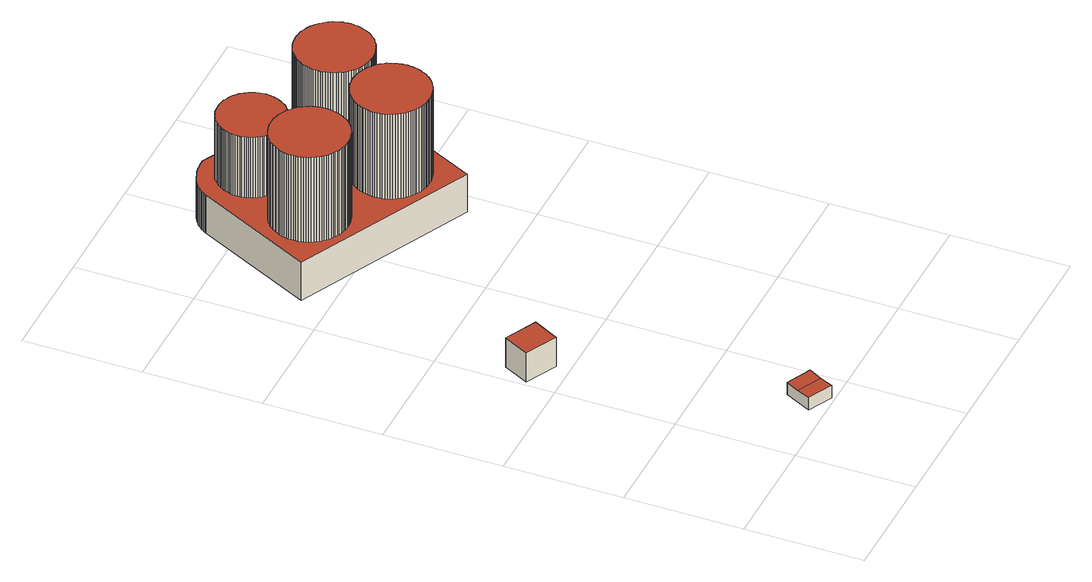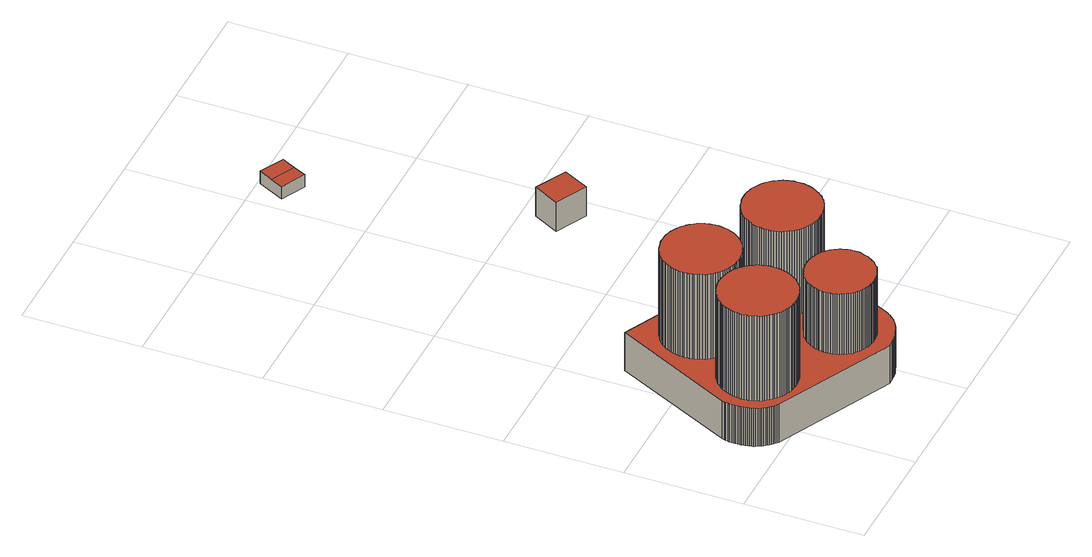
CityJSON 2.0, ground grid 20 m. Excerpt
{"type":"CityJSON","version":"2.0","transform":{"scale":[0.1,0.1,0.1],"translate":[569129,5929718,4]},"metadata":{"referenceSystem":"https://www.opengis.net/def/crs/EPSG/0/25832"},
"CityObjects":{
"building1":{"type":"Building","attributes":{"Grundfläche 2D":"23.537510","Grundhöhe NN":"4.770"},"geometry":[{"type":"Solid","lod":"3","boundaries":[[[[0,1,2,3]],[[4,1,0,5]],[[3,2,6,7]],[[5,0,3,7,8]],[[4,5,8,9]],[[2,1,4,9,6]],[[8,7,6,9]]]],"semantics":{"surfaces":[{"type":"RoofSurface"},{"type":"WallSurface"},{"type":"GroundSurface"}],"values":[[0,0,1,1,1,1,2]]}}]},
"building2":{"type":"Building","attributes":{"Grundfläche 2D":"29.377005","Grundhöhe NN":"4.651"},"geometry":[{"type":"Solid","lod":"3","boundaries":[[[[10,11,12,13]],[[14,15,13,12]],[[15,16,10,13]],[[16,17,11,10]],[[17,14,12,11]],[[17,16,15,14]]]],"semantics":{"surfaces":[{"type":"RoofSurface"},{"type":"WallSurface"},{"type":"GroundSurface"}],"values":[[0,1,1,1,1,2]]}}]},
"building3":{"type":"Building","attributes":{"Grundfläche 2D":"953.486250","Grundhöhe NN":"4.685"},"geometry":[{"type":"Solid","lod":"3","boundaries":[[[[18,19,20,21,22,23,24,25,26,27,28,29,30,31,32,33,34,35,36,37,38,39,40,41,42,43,44,45,46,47,48,49,50,51,52,53,54,55,56,57,58,59,60,61,62,63,64,65,66,67,68,69,70,71,72,73,74,75,76,77,78,79,80,81,82,83,84,85,86,87,88,89,90,91,92,93,94,95,96,97,98,99,100,101,102,103,104,105,106,107,108,109,110,111,112,113,114,115,116,117]],[[118,119,120,121,122,123,124,125,126,127,128,129,130,131,132,133,134,135,136,137,138,139,140,141,142,143,144,145,146,147,148,149,150,151,152,153,154,155,156,157,158,159,160,161,162,163,164,165,166,167,168,169,170,171,172,173,174,175,176,177,178,179,180,181,182,183,184,185,186,187,188,189,190,191,192,193,194,195,196,197,198,199,200,201,202,203,204,205,206,207,208,209,210,211,212,213,214,215,216,217]],[[218,219,220,221,222,223,224,225,226,227,228,229,230,231,232,233,234,235,236,237,238,239,240,241,242,243,244,245,246,247,248,249,250,251,252,253,254,255,256,257,258,259,260,261,262,263,264,265,266,267,268,269,270,271,272,273,274,275,276,277,278,279,280,281,282,283,284,285,286,287,288,289,290,291,292,293,294,295,296,297,298,299,300,301,302,303,304,305,306,307,308,309,310,311,312,313,314,315,316,317]],[[318,319,320,321,322,323,324,325,326,327,328,329,330,331,332,333,334,335,336,337,338,339,340,341,342,343,344,345,346,347,348,349,350,351,352,353,354,355,356,357,358,359,360,361,362,363,364,365,366,367,368,369,370,371,372,373,374,375,376,377,378,379,380,381,382,383,384,385,386,387,388,389,390,391,392,393,394,395,396,397,398,399,400,401,402,403,404,405,406,407,408,409,410,411,412,413,414,415,416,417]],[[418,419,420,421,422,423,424,425,426,427,428,429,430,431,432,433,434,435,436,437,438,439,440,441,442,443,444,445,446,447,448,449,450,451,452,453,454,455,456,457,458,459,460,461,462,463,464,465,466,467,468,469,470,471,472,473,474,475,476,477,478,479],[480,481,482,483,484,485,486,487,488,489,490,491,492,493,494,495,496,497,498,499,500,501,502,503,504,505,506,507,508,509,510,511,512,513,514,515,516,517,518,519,520,521,522,523,524,525,526,527,528,529,530,531,532,533,534,535,536,537,538,539,540,541,542,543,544,545,546,547,548,549,550,551,552,553,554,555,556,557,558,559,560,561,562,563,564,565,566,567,568,569,570,571,572,573,574,575,576,577,578,579],[580,581,582,583,584,585,586,587,588,589,590,591,592,593,594,595,596,597,598,599,600,601,602,603,604,605,606,607,608,609,610,611,612,613,614,615,616,617,618,619,620,621,622,623,624,625,626,627,628,629,630,631,632,633,634,635,636,637,638,639,640,641,642,643,644,645,646,647,648,649,650,651,652,653,654,655,656,657,658,659,660,661,662,663,664,665,666,667,668,669,670,671,672,673,674,675,676,677,678,679],[680,681,682,683,684,685,686,687,688,689,690,691,692,693,694,695,696,697,698,699,700,701,702,703,704,705,706,707,708,709,710,711,712,713,714,715,716,717,718,719,720,721,722,723,724,725,726,727,728,729,730,731,732,733,734,735,736,737,738,739,740,741,742,743,744,745,746,747,748,749,750,751,752,753,754,755,756,757,758,759,760,761,762,763,764,765,766,767,768,769,770,771,772,773,774,775,776,777,778,779],[780,781,782,783,784,785,786,787,788,789,790,791,792,793,794,795,796,797,798,799,800,801,802,803,804,805,806,807,808,809,810,811,812,813,814,815,816,817,818,819,820,821,822,823,824,825,826,827,828,829,830,831,832,833,834,835,836,837,838,839,840,841,842,843,844,845,846,847,848,849,850,851,852,853,854,855,856,857,858,859,860,861,862,863,864,865,866,867,868,869,870,871,872,873,874,875,876,877,878,879]],[[825,824,23,22]],[[824,823,24,23]],[[836,835,112,111]],[[835,834,113,112]],[[834,833,114,113]],[[833,832,115,114]],[[832,831,116,115]],[[831,830,117,116]],[[830,829,18,117]],[[829,828,19,18]],[[828,827,20,19]],[[827,826,21,20]],[[826,825,22,21]],[[823,822,25,24]],[[822,821,26,25]],[[821,820,27,26]],[[28,27,820,819]],[[819,818,29,28]],[[818,817,30,29]],[[817,816,31,30]],[[816,815,32,31]],[[815,814,33,32]],[[814,813,34,33]],[[813,812,35,34]],[[812,811,36,35]],[[811,810,37,36]],[[810,809,38,37]],[[809,808,39,38]],[[808,807,40,39]],[[807,806,41,40]],[[806,805,42,41]],[[805,804,43,42]],[[804,803,44,43]],[[803,802,45,44]],[[802,801,46,45]],[[801,800,47,46]],[[800,799,48,47]],[[799,798,49,48]],[[798,797,50,49]],[[51,50,797,796]],[[796,795,52,51]],[[795,794,53,52]],[[794,793,54,53]],[[793,792,55,54]],[[792,791,56,55]],[[791,790,57,56]],[[790,789,58,57]],[[789,788,59,58]],[[788,787,60,59]],[[787,786,61,60]],[[786,785,62,61]],[[785,784,63,62]],[[784,783,64,63]],[[783,782,65,64]],[[66,65,782,781]],[[781,780,67,66]],[[780,879,68,67]],[[879,878,69,68]],[[878,877,70,69]],[[877,876,71,70]],[[876,875,72,71]],[[875,874,73,72]],[[874,873,74,73]],[[873,872,75,74]],[[872,871,76,75]],[[871,870,77,76]],[[870,869,78,77]],[[869,868,79,78]],[[868,867,80,79]],[[867,866,81,80]],[[866,865,82,81]],[[865,864,83,82]],[[864,863,84,83]],[[863,862,85,84]],[[862,861,86,85]],[[861,860,87,86]],[[860,859,88,87]],[[859,858,89,88]],[[858,857,90,89]],[[857,856,91,90]],[[92,91,856,855]],[[855,854,93,92]],[[854,853,94,93]],[[853,852,95,94]],[[852,851,96,95]],[[851,850,97,96]],[[850,849,98,97]],[[849,848,99,98]],[[848,847,100,99]],[[847,846,101,100]],[[846,845,102,101]],[[845,844,103,102]],[[844,843,104,103]],[[843,842,105,104]],[[842,841,106,105]],[[841,840,107,106]],[[840,839,108,107]],[[839,838,109,108]],[[838,837,110,109]],[[837,836,111,110]],[[677,676,123,122]],[[676,675,124,123]],[[588,587,212,211]],[[587,586,213,212]],[[586,585,214,213]],[[585,584,215,214]],[[584,583,216,215]],[[583,582,217,216]],[[582,581,118,217]],[[581,580,119,118]],[[580,679,120,119]],[[679,678,121,120]],[[678,677,122,121]],[[675,674,125,124]],[[674,673,126,125]],[[673,672,127,126]],[[672,671,128,127]],[[671,670,129,128]],[[670,669,130,129]],[[669,668,131,130]],[[668,667,132,131]],[[667,666,133,132]],[[666,665,134,133]],[[665,664,135,134]],[[664,663,136,135]],[[663,662,137,136]],[[662,661,138,137]],[[661,660,139,138]],[[660,659,140,139]],[[659,658,141,140]],[[142,141,658,657]],[[657,656,143,142]],[[656,655,144,143]],[[655,654,145,144]],[[654,653,146,145]],[[653,652,147,146]],[[652,651,148,147]],[[651,650,149,148]],[[650,649,150,149]],[[649,648,151,150]],[[648,647,152,151]],[[647,646,153,152]],[[646,645,154,153]],[[645,644,155,154]],[[644,643,156,155]],[[643,642,157,156]],[[642,641,158,157]],[[641,640,159,158]],[[640,639,160,159]],[[639,638,161,160]],[[638,637,162,161]],[[637,636,163,162]],[[636,635,164,163]],[[635,634,165,164]],[[634,633,166,165]],[[633,632,167,166]],[[632,631,168,167]],[[631,630,169,168]],[[170,169,630,629]],[[629,628,171,170]],[[628,627,172,171]],[[627,626,173,172]],[[626,625,174,173]],[[625,624,175,174]],[[624,623,176,175]],[[623,622,177,176]],[[622,621,178,177]],[[621,620,179,178]],[[620,619,180,179]],[[619,618,181,180]],[[618,617,182,181]],[[617,616,183,182]],[[616,615,184,183]],[[615,614,185,184]],[[614,613,186,185]],[[613,612,187,186]],[[612,611,188,187]],[[611,610,189,188]],[[610,609,190,189]],[[609,608,191,190]],[[608,607,192,191]],[[607,606,193,192]],[[606,605,194,193]],[[605,604,195,194]],[[604,603,196,195]],[[603,602,197,196]],[[602,601,198,197]],[[601,600,199,198]],[[600,599,200,199]],[[599,598,201,200]],[[598,597,202,201]],[[597,596,203,202]],[[596,595,204,203]],[[595,594,205,204]],[[594,593,206,205]],[[593,592,207,206]],[[592,591,208,207]],[[591,590,209,208]],[[590,589,210,209]],[[589,588,211,210]],[[699,698,221,220]],[[222,221,698,697]],[[710,709,310,309]],[[709,708,311,310]],[[708,707,312,311]],[[707,706,313,312]],[[706,705,314,313]],[[705,704,315,314]],[[704,703,316,315]],[[703,702,317,316]],[[702,701,218,317]],[[701,700,219,218]],[[700,699,220,219]],[[697,696,223,222]],[[696,695,224,223]],[[695,694,225,224]],[[694,693,226,225]],[[693,692,227,226]],[[692,691,228,227]],[[691,690,229,228]],[[690,689,230,229]],[[689,688,231,230]],[[688,687,232,231]],[[687,686,233,232]],[[686,685,234,233]],[[685,684,235,234]],[[684,683,236,235]],[[683,682,237,236]],[[682,681,238,237]],[[681,680,239,238]],[[680,779,240,239]],[[779,778,241,240]],[[778,777,242,241]],[[777,776,243,242]],[[776,775,244,243]],[[775,774,245,244]],[[774,773,246,245]],[[773,772,247,246]],[[772,771,248,247]],[[771,770,249,248]],[[770,769,250,249]],[[769,768,251,250]],[[252,251,768,767]],[[767,766,253,252]],[[766,765,254,253]],[[765,764,255,254]],[[764,763,256,255]],[[763,762,257,256]],[[762,761,258,257]],[[761,760,259,258]],[[760,759,260,259]],[[759,758,261,260]],[[758,757,262,261]],[[757,756,263,262]],[[756,755,264,263]],[[755,754,265,264]],[[754,753,266,265]],[[753,752,267,266]],[[752,751,268,267]],[[751,750,269,268]],[[750,749,270,269]],[[749,748,271,270]],[[748,747,272,271]],[[747,746,273,272]],[[746,745,274,273]],[[745,744,275,274]],[[744,743,276,275]],[[743,742,277,276]],[[278,277,742,741]],[[741,740,279,278]],[[740,739,280,279]],[[739,738,281,280]],[[738,737,282,281]],[[737,736,283,282]],[[736,735,284,283]],[[735,734,285,284]],[[286,285,734,733]],[[733,732,287,286]],[[732,731,288,287]],[[731,730,289,288]],[[730,729,290,289]],[[729,728,291,290]],[[728,727,292,291]],[[727,726,293,292]],[[726,725,294,293]],[[725,724,295,294]],[[724,723,296,295]],[[723,722,297,296]],[[722,721,298,297]],[[721,720,299,298]],[[720,719,300,299]],[[719,718,301,300]],[[718,717,302,301]],[[717,716,303,302]],[[716,715,304,303]],[[715,714,305,304]],[[714,713,306,305]],[[713,712,307,306]],[[712,711,308,307]],[[711,710,309,308]],[[482,481,323,322]],[[481,480,324,323]],[[493,492,412,411]],[[492,491,413,412]],[[491,490,414,413]],[[490,489,415,414]],[[489,488,416,415]],[[488,487,417,416]],[[487,486,318,417]],[[486,485,319,318]],[[485,484,320,319]],[[484,483,321,320]],[[483,482,322,321]],[[480,579,325,324]],[[579,578,326,325]],[[578,577,327,326]],[[577,576,328,327]],[[576,575,329,328]],[[575,574,330,329]],[[574,573,331,330]],[[573,572,332,331]],[[572,571,333,332]],[[571,570,334,333]],[[570,569,335,334]],[[569,568,336,335]],[[568,567,337,336]],[[567,566,338,337]],[[566,565,339,338]],[[565,564,340,339]],[[564,563,341,340]],[[563,562,342,341]],[[562,561,343,342]],[[561,560,344,343]],[[560,559,345,344]],[[559,558,346,345]],[[558,557,347,346]],[[557,556,348,347]],[[556,555,349,348]],[[555,554,350,349]],[[554,553,351,350]],[[553,552,352,351]],[[552,551,353,352]],[[551,550,354,353]],[[550,549,355,354]],[[549,548,356,355]],[[548,547,357,356]],[[547,546,358,357]],[[546,545,359,358]],[[545,544,360,359]],[[544,543,361,360]],[[543,542,362,361]],[[542,541,363,362]],[[541,540,364,363]],[[540,539,365,364]],[[539,538,366,365]],[[538,537,367,366]],[[537,536,368,367]],[[536,535,369,368]],[[535,534,370,369]],[[534,533,371,370]],[[372,371,533,532]],[[532,531,373,372]],[[531,530,374,373]],[[530,529,375,374]],[[529,528,376,375]],[[528,527,377,376]],[[527,526,378,377]],[[526,525,379,378]],[[525,524,380,379]],[[524,523,381,380]],[[523,522,382,381]],[[522,521,383,382]],[[521,520,384,383]],[[520,519,385,384]],[[519,518,386,385]],[[518,517,387,386]],[[517,516,388,387]],[[516,515,389,388]],[[515,514,390,389]],[[514,513,391,390]],[[513,512,392,391]],[[512,511,393,392]],[[511,510,394,393]],[[510,509,395,394]],[[509,508,396,395]],[[508,507,397,396]],[[507,506,398,397]],[[506,505,399,398]],[[505,504,400,399]],[[504,503,401,400]],[[503,502,402,401]],[[502,501,403,402]],[[501,500,404,403]],[[500,499,405,404]],[[499,498,406,405]],[[407,406,498,497]],[[497,496,408,407]],[[496,495,409,408]],[[495,494,410,409]],[[494,493,411,410]],[[431,430,880,881]],[[432,431,881,882]],[[433,432,882,883]],[[434,433,883,884]],[[435,434,884,885]],[[436,435,885,886]],[[437,436,886,887]],[[438,437,887,888]],[[439,438,888,889]],[[440,439,889,890]],[[441,440,890,891]],[[442,441,891,892]],[[443,442,892,893]],[[444,443,893,894]],[[445,444,894,895]],[[446,445,895,896]],[[447,446,896,897]],[[448,447,897,898]],[[449,448,898,899]],[[450,449,899,900]],[[451,450,900,901]],[[452,451,901,902]],[[453,452,902,903]],[[454,453,903,904]],[[455,454,904,905]],[[456,455,905,906]],[[457,456,906,907]],[[458,457,907,908]],[[459,458,908,909]],[[460,459,909,910]],[[461,460,910,911]],[[462,461,911,912]],[[463,462,912,913]],[[464,463,913,914]],[[465,464,914,915]],[[466,465,915,916]],[[467,466,916,917]],[[468,467,917,918]],[[469,468,918,919]],[[470,469,919,920]],[[471,470,920,921]],[[472,471,921,922]],[[473,472,922,923]],[[474,473,923,924]],[[475,474,924,925]],[[476,475,925,926]],[[477,476,926,927]],[[478,477,927,928]],[[479,478,928,929]],[[418,479,929,930]],[[419,418,930,931]],[[420,419,931,932]],[[421,420,932,933]],[[422,421,933,934]],[[423,422,934,935]],[[424,423,935,936]],[[425,424,936,937]],[[426,425,937,938]],[[427,426,938,939]],[[428,427,939,940]],[[429,428,940,941]],[[430,429,941,880]],[[929,928,927,926,925,924,923,922,921,920,919,918,917,916,915,914,913,912,911,910,909,908,907,906,905,904,903,902,901,900,899,898,897,896,895,894,893,892,891,890,889,888,887,886,885,884,883,882,881,880,941,940,939,938,937,936,935,934,933,932,931,930]]]],"semantics":{"surfaces":[{"type":"RoofSurface"},{"type":"WallSurface"},{"type":"GroundSurface"}],"values":[[0,0,0,0,0,1,1,1,1,1,1,1,1,1,1,1,1,1,1,1,1,1,1,1,1,1,1,1,1,1,1,1,1,1,1,1,1,1,1,1,1,1,1,1,1,1,1,1,1,1,1,1,1,1,1,1,1,1,1,1,1,1,1,1,1,1,1,1,1,1,1,1,1,1,1,1,1,1,1,1,1,1,1,1,1,1,1,1,1,1,1,1,1,1,1,1,1,1,1,1,1,1,1,1,1,1,1,1,1,1,1,1,1,1,1,1,1,1,1,1,1,1,1,1,1,1,1,1,1,1,1,1,1,1,1,1,1,1,1,1,1,1,1,1,1,1,1,1,1,1,1,1,1,1,1,1,1,1,1,1,1,1,1,1,1,1,1,1,1,1,1,1,1,1,1,1,1,1,1,1,1,1,1,1,1,1,1,1,1,1,1,1,1,1,1,1,1,1,1,1,1,1,1,1,1,1,1,1,1,1,1,1,1,1,1,1,1,1,1,1,1,1,1,1,1,1,1,1,1,1,1,1,1,1,1,1,1,1,1,1,1,1,1,1,1,1,1,1,1,1,1,1,1,1,1,1,1,1,1,1,1,1,1,1,1,1,1,1,1,1,1,1,1,1,1,1,1,1,1,1,1,1,1,1,1,1,1,1,1,1,1,1,1,1,1,1,1,1,1,1,1,1,1,1,1,1,1,1,1,1,1,1,1,1,1,1,1,1,1,1,1,1,1,1,1,1,1,1,1,1,1,1,1,1,1,1,1,1,1,1,1,1,1,1,1,1,1,1,1,1,1,1,1,1,1,1,1,1,1,1,1,1,1,1,1,1,1,1,1,1,1,1,1,1,1,1,1,1,1,1,1,1,1,1,1,1,1,1,1,1,1,1,1,1,1,1,1,1,1,1,1,1,1,1,1,1,1,1,1,1,1,1,1,1,1,1,1,1,1,1,1,1,1,1,1,1,1,1,1,1,1,1,1,1,1,1,1,1,1,1,1,1,1,1,1,1,1,1,1,1,1,1,1,1,1,1,1,1,1,1,1,1,1,1,1,1,1,2]]}}]}
},
"vertices":[
[165,28,31],[124,49,31],[113,26,32],[154,5,32],[135,71,32],[177,51,32],[113,26,8],[154,5,8],[177,51,8],[135,71,8],
[85,468,63],[31,495,63],[9,451,63],[62,424,63],[9,451,7],[62,424,7],[85,468,7],[31,495,7],
[194,962,196],[196,960,196],[199,957,196],[202,955,196],[205,954,196],[208,952,196],[212,951,196],[215,949,196],[218,948,196],[222,948,196],[225,947,196],[229,947,196],[232,947,196],[236,947,196],[239,947,196],[243,948,196],[246,948,196],[250,949,196],[253,951,196],[256,952,196],[260,954,196],[263,955,196],[266,957,196],[268,960,196],[271,962,196],[273,964,196],[276,967,196],[278,970,196],[280,973,196],[282,976,196],[283,979,196],[285,982,196],[286,986,196],[287,989,196],[288,992,196],[288,996,196],[289,999,196],[289,1003,196],[289,1006,196],[288,1010,196],[288,1014,196],[287,1017,196],[286,1020,196],[285,1024,196],[283,1027,196],[282,1030,196],[280,1033,196],[278,1036,196],[276,1039,196],[274,1042,196],[271,1044,196],[268,1046,196],[266,1049,196],[263,1051,196],[260,1052,196],[256,1054,196],[253,1055,196],[250,1057,196],[246,1058,196],[243,1058,196],[239,1059,196],[236,1059,196],[232,1059,196],[229,1059,196],[225,1059,196],[222,1058,196],[218,1058,196],[215,1057,196],[212,1055,196],[208,1054,196],[205,1052,196],[202,1051,196],[199,1049,196],[197,1046,196],[194,1044,196],[191,1042,196],[189,1039,196],[187,1036,196],[185,1033,196],[183,1030,196],[181,1027,196],[180,1024,196],[179,1020,196],[178,1017,196],[177,1014,196],[176,1010,196],[176,1007,196],[176,1003,196],[176,999,196],[176,996,196],[177,992,196],[178,989,196],[179,986,196],[180,982,196],[181,979,196],[183,976,196],[185,973,196],[187,970,196],[189,967,196],[191,964,196],[277,762,243],[280,759,243],[283,757,243],[286,755,243],[290,753,243],[293,751,243],[297,749,243],[301,748,243],[304,747,243],[308,746,243],[312,745,243],[316,745,243],[320,745,243],[324,745,243],[328,745,243],[332,746,243],[336,747,243],[340,748,243],[344,749,243],[348,751,243],[351,753,243],[355,755,243],[358,757,243],[361,759,243],[364,762,243],[367,765,243],[370,768,243],[372,771,243],[375,774,243],[377,778,243],[378,782,243],[380,785,243],[381,789,243],[383,793,243],[383,797,243],[384,801,243],[384,805,243],[385,809,243],[384,813,243],[384,817,243],[383,821,243],[383,825,243],[381,829,243],[380,832,243],[378,836,243],[377,840,243],[375,843,243],[372,847,243],[370,850,243],[367,853,243],[364,856,243],[361,858,243],[358,861,243],[355,863,243],[351,865,243],[348,867,243],[344,868,243],[340,870,243],[336,871,243],[332,872,243],[328,872,243],[324,873,243],[320,873,243],[316,873,243],[312,872,243],[308,872,243],[304,871,243],[301,870,243],[297,868,243],[293,867,243],[290,865,243],[286,863,243],[283,861,243],[280,858,243],[277,856,243],[274,853,243],[271,850,243],[269,847,243],[266,843,243],[264,840,243],[262,836,243],[261,832,243],[259,829,243],[258,825,243],[257,821,243],[257,817,243],[256,813,243],[256,809,243],[256,805,243],[257,801,243],[257,797,243],[258,793,243],[259,789,243],[261,785,243],[262,782,243],[264,778,243],[266,775,243],[269,771,243],[271,768,243],[274,765,243],[344,878,243],[347,875,243],[351,873,243],[354,872,243],[358,870,243],[362,869,243],[366,868,243],[370,867,243],[374,866,243],[378,866,243],[382,865,243],[386,866,243],[390,866,243],[394,867,243],[398,868,243],[402,869,243],[405,870,243],[409,872,243],[413,873,243],[416,875,243],[419,878,243],[423,880,243],[426,883,243],[428,886,243],[431,889,243],[434,892,243],[436,895,243],[438,899,243],[440,902,243],[441,906,243],[443,910,243],[444,914,243],[445,918,243],[445,922,243],[446,926,243],[446,930,243],[446,934,243],[445,938,243],[445,942,243],[444,946,243],[443,949,243],[441,953,243],[440,957,243],[438,961,243],[436,964,243],[434,967,243],[431,970,243],[428,974,243],[426,976,243],[423,979,243],[419,982,243],[416,984,243],[413,986,243],[409,988,243],[405,989,243],[402,991,243],[398,992,243],[394,993,243],[390,993,243],[386,994,243],[382,994,243],[378,994,243],[374,993,243],[370,993,243],[366,992,243],[362,991,243],[358,989,243],[354,988,243],[351,986,243],[347,984,243],[344,982,243],[341,979,243],[338,976,243],[335,974,243],[332,971,243],[330,967,243],[328,964,243],[326,961,243],[324,957,243],[322,953,243],[321,949,243],[320,946,243],[319,942,243],[318,938,243],[318,934,243],[318,930,243],[318,926,243],[318,922,243],[319,918,243],[320,914,243],[321,910,243],[322,906,243],[324,902,243],[326,899,243],[328,895,243],[330,892,243],[332,889,243],[335,886,243],[338,883,243],[341,880,243],[128,834,243],[131,832,243],[134,829,243],[138,827,243],[141,825,243],[145,823,243],[148,821,243],[152,820,243],[156,819,243],[160,818,243],[164,817,243],[168,817,243],[172,817,243],[176,817,243],[180,817,243],[184,818,243],[188,819,243],[192,820,243],[196,821,243],[199,823,243],[203,825,243],[206,827,243],[210,829,243],[213,832,243],[216,834,243],[219,837,243],[222,840,243],[224,843,243],[226,847,243],[228,850,243],[230,854,243],[232,857,243],[233,861,243],[234,865,243],[235,869,243],[236,873,243],[236,877,243],[236,881,243],[236,885,243],[236,889,243],[235,893,243],[234,897,243],[233,901,243],[232,905,243],[230,908,243],[228,912,243],[226,915,243],[224,919,243],[222,922,243],[219,925,243],[216,928,243],[213,930,243],[210,933,243],[207,935,243],[203,937,243],[199,939,243],[196,941,243],[192,942,243],[188,943,243],[184,944,243],[180,945,243],[176,945,243],[172,945,243],[168,945,243],[164,945,243],[160,944,243],[156,943,243],[152,942,243],[149,941,243],[145,939,243],[141,937,243],[138,935,243],[134,933,243],[131,930,243],[128,928,243],[125,925,243],[123,922,243],[120,919,243],[118,915,243],[116,912,243],[114,908,243],[112,905,243],[111,901,243],[110,897,243],[109,893,243],[108,889,243],[108,885,243],[108,881,243],[108,877,243],[108,873,243],[109,869,243],[110,865,243],[111,861,243],[112,857,243],[114,854,243],[116,850,243],[118,847,243],[120,843,243],[123,840,243],[125,837,243],[173,1066,80],[171,1064,80],[169,1062,80],[168,1060,80],[166,1058,80],[164,1056,80],[163,1054,80],[161,1052,80],[160,1050,80],[159,1048,80],[61,847,80],[364,701,80],[462,905,80],[463,909,80],[464,912,80],[464,915,80],[465,918,80],[465,922,80],[465,925,80],[465,928,80],[465,932,80],[465,935,80],[465,938,80],[464,941,80],[464,944,80],[463,947,80],[463,950,80],[462,953,80],[461,956,80],[460,959,80],[458,962,80],[457,965,80],[456,967,80],[454,970,80],[452,973,80],[450,975,80],[448,977,80],[446,980,80],[444,982,80],[442,984,80],[439,986,80],[437,988,80],[235,1086,80],[224,1086,80],[221,1085,80],[218,1085,80],[215,1085,80],[212,1084,80],[209,1084,80],[206,1083,80],[203,1082,80],[201,1081,80],[198,1080,80],[195,1079,80],[192,1078,80],[190,1077,80],[187,1076,80],[185,1074,80],[182,1073,80],[180,1071,80],[177,1069,80],[175,1067,80],[148,821,80],[145,823,80],[141,825,80],[138,827,80],[134,829,80],[131,832,80],[128,834,80],[125,837,80],[123,840,80],[120,843,80],[118,847,80],[116,850,80],[114,854,80],[112,857,80],[111,861,80],[110,865,80],[109,869,80],[108,873,80],[108,877,80],[108,881,80],[108,885,80],[108,889,80],[109,893,80],[110,897,80],[111,901,80],[112,905,80],[114,908,80],[116,912,80],[118,915,80],[120,919,80],[123,922,80],[125,925,80],[128,928,80],[131,930,80],[134,933,80],[138,935,80],[141,937,80],[145,939,80],[149,941,80],[152,942,80],[156,943,80],[160,944,80],[164,945,80],[168,945,80],[172,945,80],[176,945,80],[180,945,80],[184,944,80],[188,943,80],[192,942,80],[196,941,80],[199,939,80],[203,937,80],[207,935,80],[210,933,80],[213,930,80],[216,928,80],[219,925,80],[222,922,80],[224,919,80],[226,915,80],[228,912,80],[230,908,80],[232,905,80],[233,901,80],[234,897,80],[235,893,80],[236,889,80],[236,885,80],[236,881,80],[236,877,80],[236,873,80],[235,869,80],[234,865,80],[233,861,80],[232,857,80],[230,854,80],[228,850,80],[226,847,80],[224,843,80],[222,840,80],[219,837,80],[216,834,80],[213,832,80],[210,829,80],[206,827,80],[203,825,80],[199,823,80],[196,821,80],[192,820,80],[188,819,80],[184,818,80],[180,817,80],[176,817,80],[172,817,80],[168,817,80],[164,817,80],[160,818,80],[156,819,80],[152,820,80],[280,759,80],[277,762,80],[274,765,80],[271,768,80],[269,771,80],[266,775,80],[264,778,80],[262,782,80],[261,785,80],[259,789,80],[258,793,80],[257,797,80],[257,801,80],[256,805,80],[256,809,80],[256,813,80],[257,817,80],[257,821,80],[258,825,80],[259,829,80],[261,832,80],[262,836,80],[264,840,80],[266,843,80],[269,847,80],[271,850,80],[274,853,80],[277,856,80],[280,858,80],[283,861,80],[286,863,80],[290,865,80],[293,867,80],[297,868,80],[301,870,80],[304,871,80],[308,872,80],[312,872,80],[316,873,80],[320,873,80],[324,873,80],[328,872,80],[332,872,80],[336,871,80],[340,870,80],[344,868,80],[348,867,80],[351,865,80],[355,863,80],[358,861,80],[361,858,80],[364,856,80],[367,853,80],[370,850,80],[372,847,80],[375,843,80],[377,840,80],[378,836,80],[380,832,80],[381,829,80],[383,825,80],[383,821,80],[384,817,80],[384,813,80],[385,809,80],[384,805,80],[384,801,80],[383,797,80],[383,793,80],[381,789,80],[380,785,80],[378,782,80],[377,778,80],[375,774,80],[372,771,80],[370,768,80],[367,765,80],[364,762,80],[361,759,80],[358,757,80],[355,755,80],[351,753,80],[348,751,80],[344,749,80],[340,748,80],[336,747,80],[332,746,80],[328,745,80],[324,745,80],[320,745,80],[316,745,80],[312,745,80],[308,746,80],[304,747,80],[301,748,80],[297,749,80],[293,751,80],[290,753,80],[286,755,80],[283,757,80],[423,880,80],[419,878,80],[416,875,80],[413,873,80],[409,872,80],[405,870,80],[402,869,80],[398,868,80],[394,867,80],[390,866,80],[386,866,80],[382,865,80],[378,866,80],[374,866,80],[370,867,80],[366,868,80],[362,869,80],[358,870,80],[354,872,80],[351,873,80],[347,875,80],[344,878,80],[341,880,80],[338,883,80],[335,886,80],[332,889,80],[330,892,80],[328,895,80],[326,899,80],[324,902,80],[322,906,80],[321,910,80],[320,914,80],[319,918,80],[318,922,80],[318,926,80],[318,930,80],[318,934,80],[318,938,80],[319,942,80],[320,946,80],[321,949,80],[322,953,80],[324,957,80],[326,961,80],[328,964,80],[330,967,80],[332,971,80],[335,974,80],[338,976,80],[341,979,80],[344,982,80],[347,984,80],[351,986,80],[354,988,80],[358,989,80],[362,991,80],[366,992,80],[370,993,80],[374,993,80],[378,994,80],[382,994,80],[386,994,80],[390,993,80],[394,993,80],[398,992,80],[402,991,80],[405,989,80],[409,988,80],[413,986,80],[416,984,80],[419,982,80],[423,979,80],[426,976,80],[428,974,80],[431,970,80],[434,967,80],[436,964,80],[438,961,80],[440,957,80],[441,953,80],[443,949,80],[444,946,80],[445,942,80],[445,938,80],[446,934,80],[446,930,80],[446,926,80],[445,922,80],[445,918,80],[444,914,80],[443,910,80],[441,906,80],[440,902,80],[438,899,80],[436,895,80],[434,892,80],[431,889,80],[428,886,80],[426,883,80],[274,1042,80],[276,1039,80],[278,1036,80],[280,1033,80],[282,1030,80],[283,1027,80],[285,1024,80],[286,1020,80],[287,1017,80],[288,1014,80],[288,1010,80],[289,1006,80],[289,1003,80],[289,999,80],[288,996,80],[288,992,80],[287,989,80],[286,986,80],[285,982,80],[283,979,80],[282,976,80],[280,973,80],[278,970,80],[276,967,80],[273,964,80],[271,962,80],[268,960,80],[266,957,80],[263,955,80],[260,954,80],[256,952,80],[253,951,80],[250,949,80],[246,948,80],[243,948,80],[239,947,80],[236,947,80],[232,947,80],[229,947,80],[225,947,80],[222,948,80],[218,948,80],[215,949,80],[212,951,80],[208,952,80],[205,954,80],[202,955,80],[199,957,80],[196,960,80],[194,962,80],[191,964,80],[189,967,80],[187,970,80],[185,973,80],[183,976,80],[181,979,80],[180,982,80],[179,986,80],[178,989,80],[177,992,80],[176,996,80],[176,999,80],[176,1003,80],[176,1007,80],[176,1010,80],[177,1014,80],[178,1017,80],[179,1020,80],[180,1024,80],[181,1027,80],[183,1030,80],[185,1033,80],[187,1036,80],[189,1039,80],[191,1042,80],[194,1044,80],[197,1046,80],[199,1049,80],[202,1051,80],[205,1052,80],[208,1054,80],[212,1055,80],[215,1057,80],[218,1058,80],[222,1058,80],[225,1059,80],[229,1059,80],[232,1059,80],[236,1059,80],[239,1059,80],[243,1058,80],[246,1058,80],[250,1057,80],[253,1055,80],[256,1054,80],[260,1052,80],[263,1051,80],[266,1049,80],[268,1046,80],[271,1044,80],[462,905,7],[463,909,7],[464,912,7],[464,915,7],[465,918,7],[465,922,7],[465,925,7],[465,928,7],[465,932,7],[465,935,7],[465,938,7],[464,941,7],[464,944,7],[463,947,7],[463,950,7],[462,953,7],[461,956,7],[460,959,7],[458,962,7],[457,965,7],[456,967,7],[454,970,7],[452,973,7],[450,975,7],[448,977,7],[446,980,7],[444,982,7],[442,984,7],[439,986,7],[437,988,7],[235,1086,7],[224,1086,7],[221,1085,7],[218,1085,7],[215,1085,7],[212,1084,7],[209,1084,7],[206,1083,7],[203,1082,7],[201,1081,7],[198,1080,7],[195,1079,7],[192,1078,7],[190,1077,7],[187,1076,7],[185,1074,7],[182,1073,7],[180,1071,7],[177,1069,7],[175,1067,7],[173,1066,7],[171,1064,7],[169,1062,7],[168,1060,7],[166,1058,7],[164,1056,7],[163,1054,7],[161,1052,7],[160,1050,7],[159,1048,7],[61,847,7],[364,701,7]
]}
